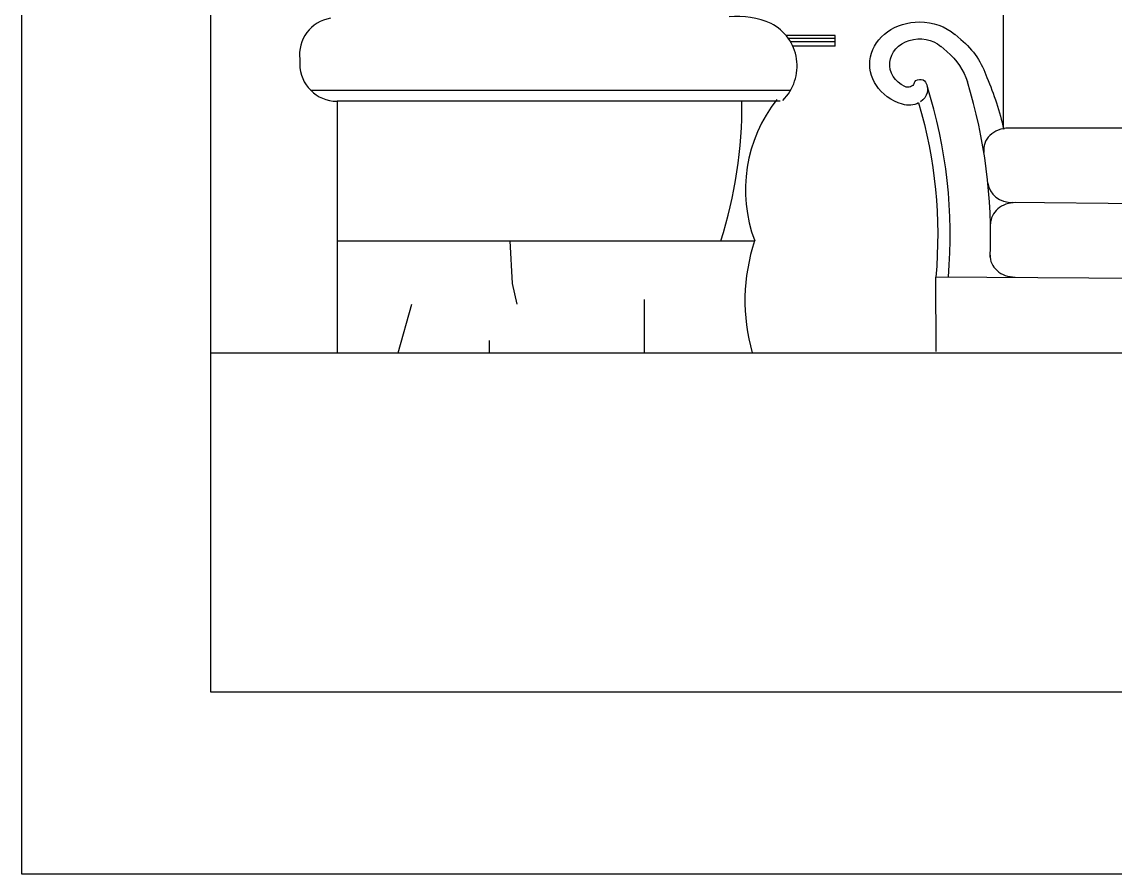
# Model space of a CAD drawing. Header units: inches. Extents: x 6 to 48.5, y 12.5 to 37.3.
# Drawn here: x 5.971 to 7.924, y 12.514 to 14.037 of the extents above; entities that cross this region are included whole.
import ezdxf

# ---------------------------------------------------------------- set-up
doc = ezdxf.new("R2010")
doc.units = ezdxf.units.IN
doc.header["$MEASUREMENT"] = 0
for name, color, linetype in [('02', 2, 'Continuous'), ('1', 1, 'Continuous'), ('kadrbm', 4, 'Continuous')]:
    doc.layers.add(name, color=color, linetype=linetype)

# ---------------------------------------------------------------- blocks, each defined once
blk = doc.blocks.new('kadrbm')
at = {"layer": 'kadrbm', "color": 4}
blk.add_lwpolyline([(0, 0), (0, 24.7972), (21, 24.7972), (21, 0), (0, 0)], close=True, dxfattribs=at)
blk.add_lwpolyline([(20.6631, 0.3257), (20.6631, 24.4603), (0.3369, 24.4603), (0.3369, 0.3257), (20.6631, 0.3257)], dxfattribs=at)

msp = doc.modelspace()

# ---------------------------------------------------------------- linework, layer by layer
at = {"layer": '02'}
for p, q in [((7.4233, 14.0076), (7.3399, 14.0076)), ((7.4233, 14.0013), (7.3439, 14.0013))]:
    msp.add_line(p, q, dxfattribs=at)
at = {"layer": '1'}
for p, q in [((7.7245, 13.8465), (7.7245, 14.2011)), ((7.4233, 14.013), (7.3358, 14.013)), ((7.4233, 13.994), (7.4233, 14.013)), ((7.6483, 14.0058), (7.6374, 14.015)), ((7.4233, 13.994), (7.3477, 13.994)), ((7.6231, 13.9843), (7.6122, 13.9935)), ((6.4671, 13.9703), (6.4671, 13.962)), ((6.4862, 13.9152), (7.3441, 13.9152)), ((6.5337, 13.8953), (6.5337, 13.446)), ((7.3255, 13.8953), (6.5337, 13.8953)), ((8.2643, 13.8472), (7.7334, 13.8472)), ((8.872, 13.7043), (7.7409, 13.7142)), ((6.5337, 13.6459), (7.2797, 13.6459)), ((6.8426, 13.6459), (6.8467, 13.5694)), ((9.0142, 13.5713), (7.6035, 13.5812)), ((7.6042, 13.4482), (7.6035, 13.5812)), ((6.8467, 13.5694), (6.8548, 13.5327)), ((7.0828, 13.446), (7.0828, 13.5409)), ((6.6431, 13.446), (6.6675, 13.5327)), ((6.806, 13.446), (6.806, 13.4676)), ((6.3075, 13.446), (26.6337, 13.446))]:
    msp.add_line(p, q, dxfattribs=at)
for centre, radius, start, end in [((6.5332, 13.9781), 0.0666, 99.7551, 186.725), ((7.2496, 13.897), 0.1498, 66.5444, 95.851), ((7.2695, 13.9581), 0.086, 314.6914, 62.5492), ((6.5337, 13.962), 0.0666, 180, 270), ((6.4657, 13.8879), 0.7914, 342.1937, 0.5381), ((7.5223, 13.737), 0.2591, 141.4787, 200.5974), ((7.6, 13.539), 0.3377, 161.5444, 195.9917)]:
    msp.add_arc(centre, radius, start, end, dxfattribs=at)
at = {"layer": '1', "extrusion": (0, 0, -1)}
for centre, major_axis, start_param, end_param in [((7.5744, 13.9612), (0.0891, 0), 1.922379, 4.712389), ((7.5744, 13.9612), (0.0891, 0), -1.570796, -0.785398), ((7.5744, 13.9612), (0.0535, 0), 2.085809, 5.497787), ((7.5222, 13.8983), (0.1783, 0), -0.785398, -0.263925), ((7.5222, 13.8983), (0.1426, 0), -0.785398, -0.263925), ((7.5536, 13.9298), (0.0111, 0), 0.248719, 2.085809), ((7.5752, 13.9251), (0.0111, 0), 3.390311, 5.819368), ((7.5552, 13.9166), (0.0334, 0), -0.463818, 0.89706), ((7.0421, 13.7323), (0.6954, 0), -0.354231, -0.192081), ((7.5552, 13.9166), (-0.0334, 0), 4.161623, 5.063972), ((6.4504, 13.6549), (1.1563, 0), -0.24325, 0.074799)]:
    msp.add_ellipse(centre, major_axis=major_axis, ratio=0.852564, start_param=start_param, end_param=end_param, dxfattribs=at)
at = {"layer": '1'}
for centre, major_axis, start_param, end_param in [((6.4308, 13.6561), (-1.2703, 0), 3.105127, 3.397236), ((6.4184, 13.6559), (-1.2106, 0), 3.069179, 3.40329), ((7.7334, 13.8092), (0.0446, 0), 1.570796, 3.278594), ((7.7409, 13.7522), (0.0446, 0), 3.227426, 4.712389), ((7.7457, 13.6762), (0.0446, 0), 1.570796, 3.146349), ((7.7448, 13.6192), (0.0446, 0), 3.108879, 4.712389)]:
    msp.add_ellipse(centre, major_axis=major_axis, ratio=0.852564, start_param=start_param, end_param=end_param, dxfattribs=at)

# ---------------------------------------------------------------- block references
at = {"layer": 'kadrbm'}
msp.add_blockref('kadrbm', (5.9706, 12.5141), dxfattribs=at)

doc.saveas('drawing.dxf')
